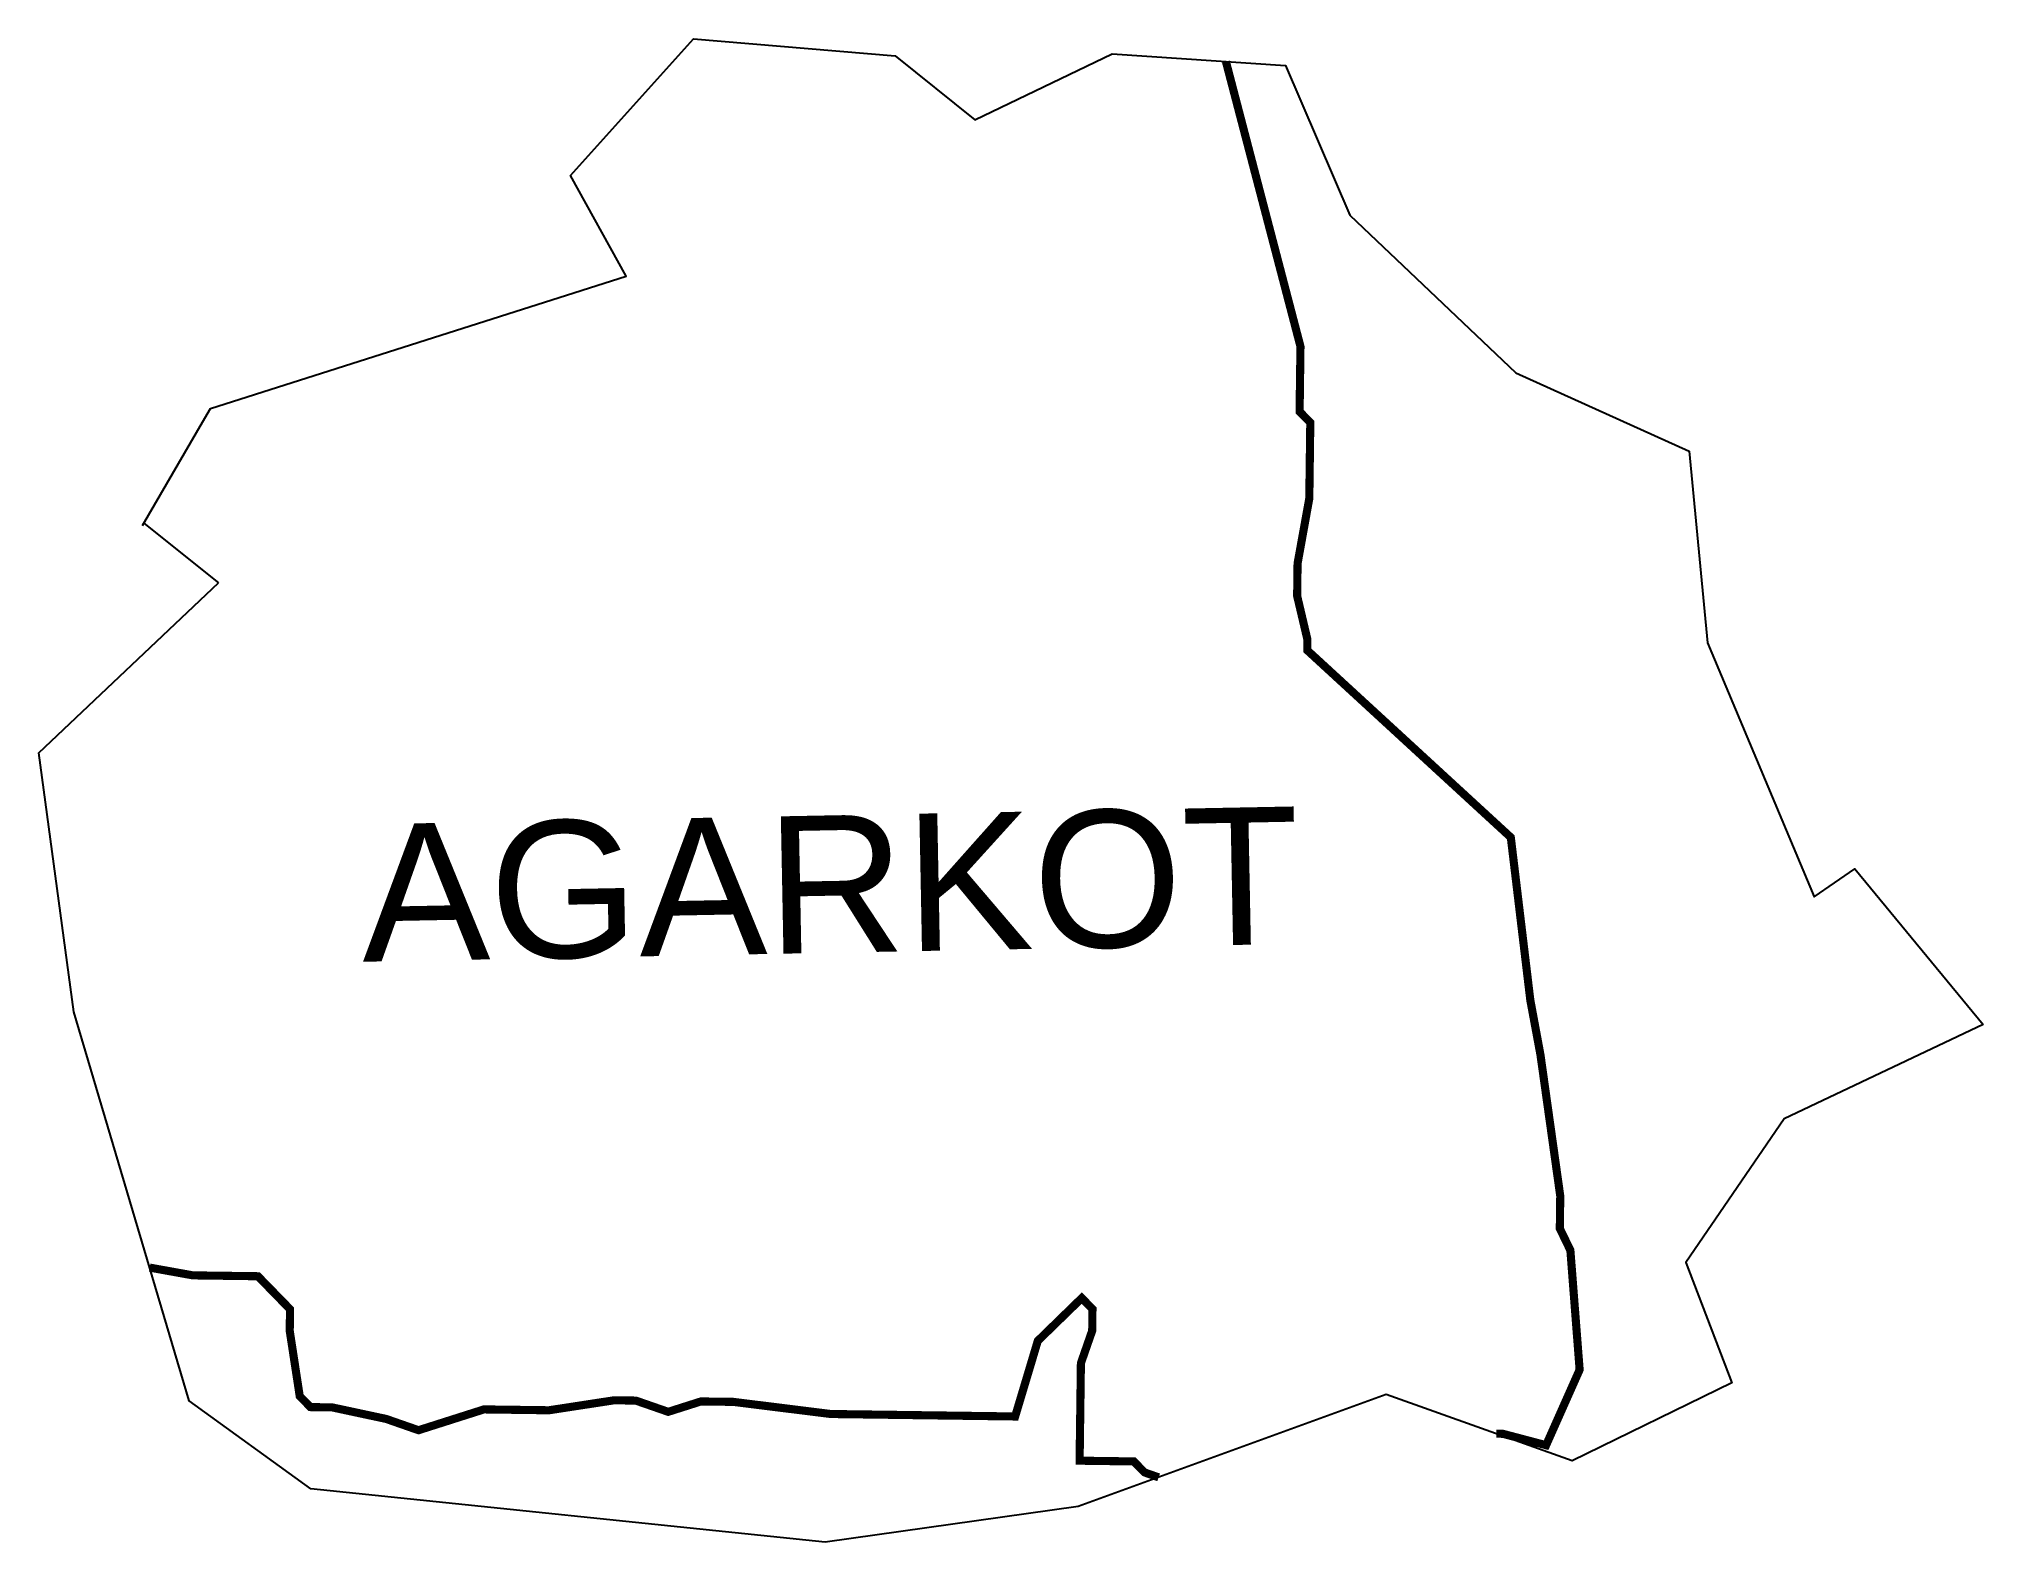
# Model space of a CAD drawing. Header units: metres. Extents: x 280926 to 281644, y 2051707 to 2052262.
import ezdxf

# ---------------------------------------------------------------- set-up
doc = ezdxf.new("R2010")
doc.units = ezdxf.units.M
for name, color, linetype in [('HAZARDS LINE', 1, 'Continuous'), ('village', 3, 'Continuous'), ('VILLAGE NAME', 250, 'Continuous')]:
    doc.layers.add(name, color=color, linetype=linetype)
doc.styles.get("Standard").update_dxf_attribs({"font": 'simplex.shx'})

msp = doc.modelspace()

# ---------------------------------------------------------------- linework, layer by layer
at = {"color": 3, "flags": 128}
msp.add_lwpolyline([(280964.68, 2052083.13), (280992.24, 2052061.1)], dxfattribs=at)
at = {"layer": 'HAZARDS LINE', "lineweight": 0, "const_width": 3}
for points in [[(281464.38, 2051746.77), (281466.83, 2051746.74), (281482.8, 2051742.52), (281495.19, 2051770.4), (281491.77, 2051814.53), (281487.87, 2051822.59), (281488.03, 2051834.61), (281480.71, 2051886.8), (281476.98, 2051906.89), (281469.76, 2051967.09), (281394.56, 2052036.21), (281394.61, 2052040.21), (281390.82, 2052056.29), (281390.98, 2052068.31), (281395.31, 2052092.3), (281395.68, 2052120.34), (281391.73, 2052124.4), (281392.05, 2052148.44), (281364.5, 2052253.73)], [(280966.89, 2051808.14), (280982.84, 2051805.27), (281006.87, 2051804.95), (281018.73, 2051792.77), (281018.62, 2051784.76), (281022.31, 2051760.66), (281026.26, 2051756.6), (281034.27, 2051756.5), (281054.25, 2051752.23), (281066.21, 2051748.06), (281090.35, 2051755.75), (281114.39, 2051755.43), (281138.47, 2051759.12), (281146.48, 2051759.01), (281158.45, 2051754.85), (281170.52, 2051758.69), (281182.54, 2051758.53), (281218.53, 2051754.05), (281286.63, 2051753.14), (281295.01, 2051781.08), (281311.25, 2051796.89), (281315.2, 2051792.83), (281315.1, 2051784.82), (281310.93, 2051772.85), (281310.45, 2051736.8), (281330.48, 2051736.53), (281334.43, 2051732.47), (281339.65, 2051730.65)]]:
    msp.add_lwpolyline(points, dxfattribs=at)
at = {"layer": 'village', "color": 3, "true_color": 0x00ff00}
for points in [[(280964.2, 2052082.29, 0), (280986.33, 2052120.46, 0), (280989.31, 2052125.59, 0), (281142.87, 2052174.49, 0), (281122.35, 2052211.57, 0), (281167.81, 2052262.1, 0), (281242.33, 2052255.8, 0), (281271.77, 2052232.13, 0), (281322.43, 2052256.63, 0), (281386.49, 2052252.22, 0), (281410.3, 2052196.94, 0), (281471.6, 2052138.76, 0), (281535.64, 2052109.8, 0), (281542.46, 2052038.99, 0), (281581.84, 2051945.11, 0), (281596.92, 2051955.46, 0), (281644.26, 2051897.95, 0)], [(281644.26, 2051897.95, 0), (281570.72, 2051863.06, 0), (281534.42, 2051810.08, 0), (281551.41, 2051765.54, 0), (281492.42, 2051736.76, 0), (281423.76, 2051761.28, 0), (281309.96, 2051719.84, 0), (281216.4, 2051706.72, 0), (281026.46, 2051726.46, 0), (280981.48, 2051758.97, 0), (280938.86, 2051902.59, 0), (280925.94, 2051998.31, 0), (280992.24, 2052061.1, 0)]]:
    msp.add_polyline3d(points, dxfattribs=at)

# ---------------------------------------------------------------- texts
at = {"layer": 'VILLAGE NAME', "insert": (281044.58, 2051971.87), "char_height": 50.748, "attachment_point": 1, "rotation": 1.10283}
msp.add_mtext_dynamic_manual_height_columns('{\\fArial|b0|i0|c0|p34;AGARKOT}', width=726.9295, gutter_width=543.74, heights=[0], dxfattribs=at)

doc.saveas('drawing.dxf')
